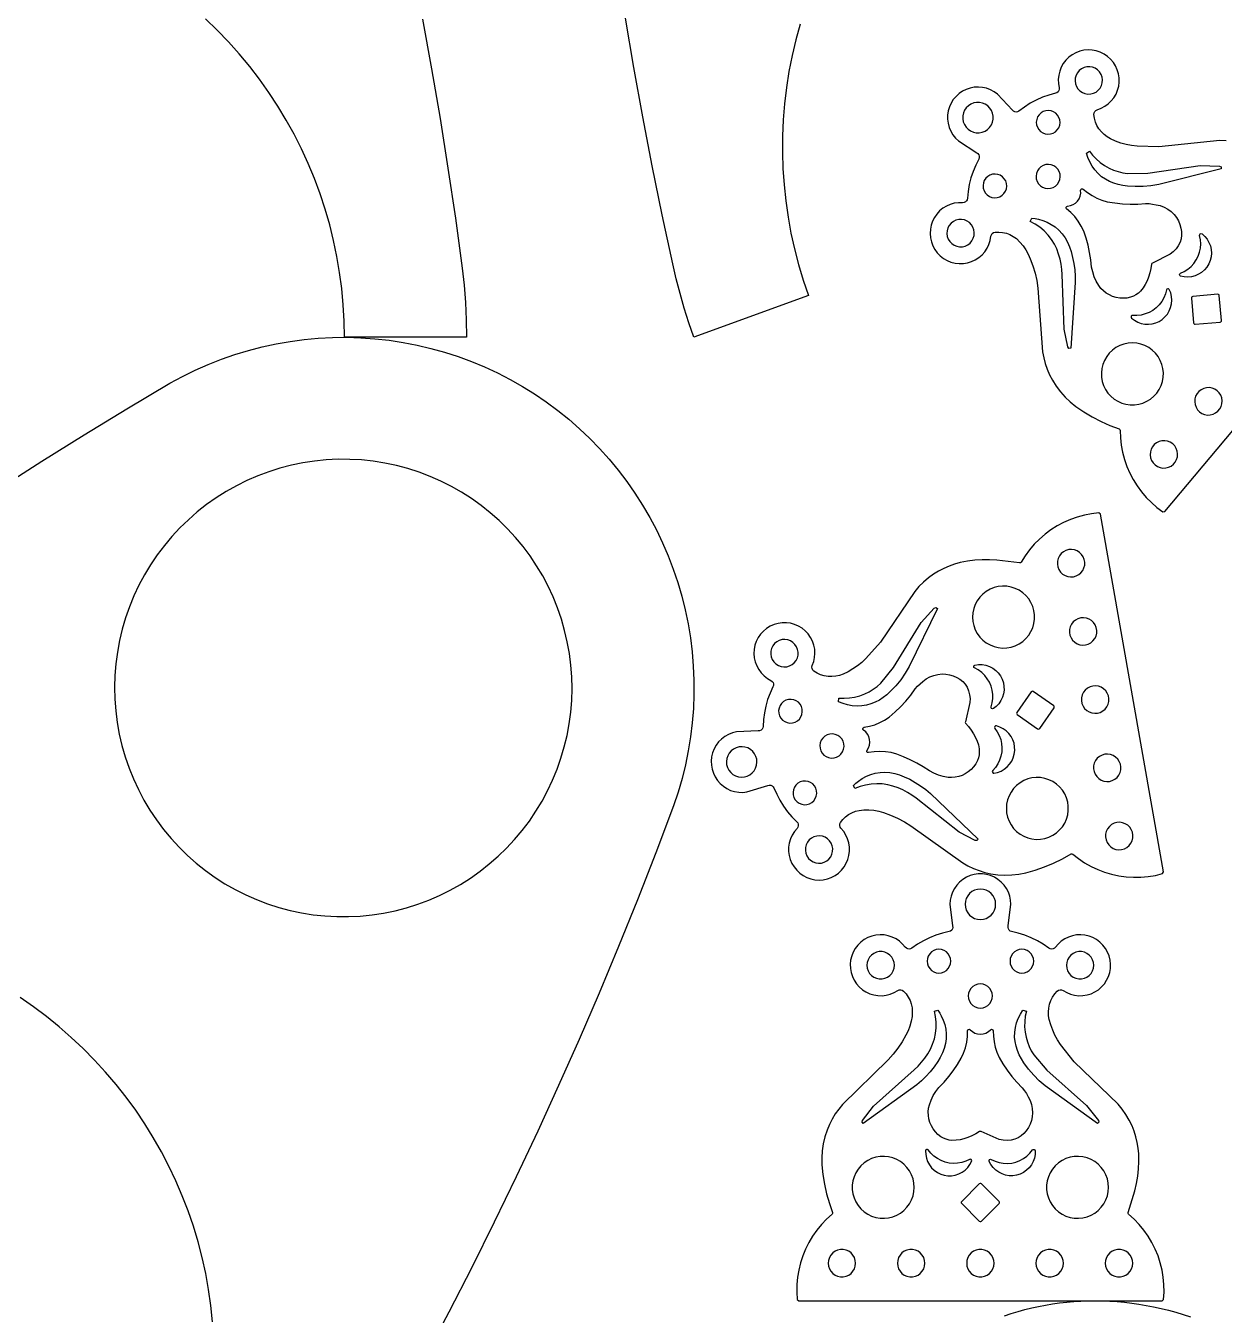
# Model space of a CAD drawing. Extents: x 0 to 1250, y 0 to 2500.
# Drawn here: x 737.3 to 815.9, y 484.3 to 568.9 of the extents above; entities that cross this region are included whole.
import ezdxf

# ---------------------------------------------------------------- set-up
doc = ezdxf.new("R2010")
doc.units = 0
doc.layers.get('0').update_dxf_attribs({"linetype": 'CONTINUOUS', "lineweight": 25})

msp = doc.modelspace()

# ---------------------------------------------------------------- linework, layer by layer
for points in [[(763.29, 569.314), (763.883, 566.061), (764.44, 562.802), (764.96, 559.538), (765.445, 556.267), (765.892, 552.991), (766.017, 551.86), (766.105, 550.724), (766.159, 549.587), (766.176, 548.449), (758.176, 548.449), (758.156, 549.514), (758.097, 550.579), (757.997, 551.64), (757.858, 552.696), (757.679, 553.747), (757.462, 554.791), (757.205, 555.825), (756.91, 556.849), (756.577, 557.862), (756.206, 558.861), (755.798, 559.846), (755.354, 560.814), (754.874, 561.766), (754.358, 562.699), (753.808, 563.612), (753.224, 564.503), (752.607, 565.373), (751.958, 566.218), (751.279, 567.039), (750.568, 567.834), (749.829, 568.601), (749.061, 569.341)], [(788.056, 568.993), (787.773, 567.965), (787.53, 566.927), (787.325, 565.881), (787.16, 564.829), (787.034, 563.77), (786.947, 562.708), (786.901, 561.643), (786.894, 560.577), (786.928, 559.512), (787.001, 558.448), (787.113, 557.389), (787.266, 556.334), (787.457, 555.285), (787.688, 554.245), (787.957, 553.213), (788.265, 552.193), (788.611, 551.185), (781.093, 548.449), (780.763, 549.396), (780.459, 550.352), (780.182, 551.315), (779.931, 552.286), (779.707, 553.264), (779.017, 556.473), (778.363, 559.689), (777.744, 562.912), (777.161, 566.142), (776.614, 569.378)], [(815.999, 561.345), (815.577, 561.354), (811.586, 560.939), (810.152, 560.974), (809.791, 561.02), (809.434, 561.092), (809.084, 561.19), (808.742, 561.313), (808.41, 561.462), (808.194, 561.591), (807.993, 561.745), (807.812, 561.92), (807.652, 562.116), (807.522, 562.333), (807.422, 562.567), (807.354, 562.811), (807.321, 563.063), (807.33, 563.165), (807.373, 563.258), (807.445, 563.331), (807.537, 563.375), (807.795, 563.469), (808.038, 563.597), (808.262, 563.757), (808.461, 563.947), (808.632, 564.161), (808.772, 564.398), (808.879, 564.651), (808.95, 564.917), (808.983, 565.189), (808.979, 565.464), (808.938, 565.736), (808.859, 565.999), (808.746, 566.249), (808.599, 566.481), (808.421, 566.691), (808.217, 566.875), (807.989, 567.028), (807.742, 567.15), (807.481, 567.236), (807.211, 567.285), (806.936, 567.297), (806.663, 567.272), (806.395, 567.209), (806.139, 567.11), (805.899, 566.976), (805.679, 566.811), (805.484, 566.618), (805.317, 566.399), (805.182, 566.16), (805.081, 565.905), (805.015, 565.638), (804.987, 565.364), (804.997, 565.09), (805.044, 564.819), (805.052, 564.723), (805.029, 564.629), (804.977, 564.547), (804.902, 564.487), (804.811, 564.453), (804.376, 564.338), (803.951, 564.189), (803.539, 564.007), (803.143, 563.794), (802.765, 563.55), (802.406, 563.278), (802.321, 563.232), (802.226, 563.216), (802.131, 563.231), (802.045, 563.275), (801.978, 563.344), (801.005, 564.392), (800.784, 564.553), (800.544, 564.683), (800.288, 564.778), (800.022, 564.837), (799.75, 564.86), (799.477, 564.846), (799.209, 564.794), (798.95, 564.707), (798.706, 564.585), (798.481, 564.431), (798.279, 564.247), (798.103, 564.038), (797.958, 563.807), (797.845, 563.559), (797.768, 563.297), (797.726, 563.027), (797.722, 562.754), (797.755, 562.483), (797.825, 562.219), (797.93, 561.967), (798.068, 561.732), (798.237, 561.518), (798.434, 561.328), (799.636, 560.552), (799.715, 560.498), (799.773, 560.421), (799.804, 560.33), (799.805, 560.233), (799.775, 560.142), (799.573, 559.74), (799.401, 559.325), (799.26, 558.897), (799.152, 558.461), (799.077, 558.017), (799.035, 557.569), (799.018, 557.474), (798.971, 557.39), (798.9, 557.324), (798.811, 557.285), (798.715, 557.276), (798.44, 557.276), (798.168, 557.237), (797.904, 557.162), (797.652, 557.052), (797.418, 556.908), (797.206, 556.733), (797.02, 556.531), (796.863, 556.305), (796.739, 556.06), (796.649, 555.8), (796.596, 555.531), (796.581, 555.256), (796.603, 554.982), (796.662, 554.714), (796.758, 554.457), (796.888, 554.215), (797.051, 553.993), (797.241, 553.795), (797.458, 553.626), (797.695, 553.487), (797.949, 553.383), (798.215, 553.314), (798.488, 553.283), (798.763, 553.289), (799.034, 553.333), (799.297, 553.413), (799.546, 553.529), (799.777, 553.678), (799.986, 553.857), (800.167, 554.063), (800.319, 554.292), (800.438, 554.54), (800.522, 554.801), (800.57, 555.072), (800.598, 555.171), (800.657, 555.254), (800.741, 555.313), (800.84, 555.34), (801.089, 555.35), (801.337, 555.328), (801.58, 555.272), (801.814, 555.185), (802.034, 555.067), (802.236, 554.921), (802.469, 554.697), (802.679, 554.45), (802.864, 554.184), (803.021, 553.9), (803.148, 553.603), (803.32, 553.132), (803.462, 552.652), (803.572, 552.163), (803.65, 551.669), (803.957, 547.499), (804.033, 547.111), (804.136, 546.729), (804.265, 546.355), (804.419, 545.991), (804.597, 545.638), (804.846, 545.245), (805.125, 544.874), (805.434, 544.528), (805.771, 544.208), (806.133, 543.917), (806.665, 543.553), (807.217, 543.223), (807.788, 542.926), (808.376, 542.664), (808.979, 542.438), (809.027, 542.401), (809.045, 542.343), (809.06, 541.861), (809.112, 541.381), (809.199, 540.906), (809.322, 540.439), (809.48, 539.983), (809.671, 539.54), (809.896, 539.113), (810.152, 538.704), (810.438, 538.315), (810.752, 537.949), (811.093, 537.607), (811.459, 537.292), (811.848, 537.006), (811.981, 537.024), (827.292, 555.272)], [(735.558, 538.545), (738.322, 540.316), (741.104, 542.056), (743.906, 543.765), (746.727, 545.443), (747.546, 545.887), (748.382, 546.297), (749.234, 546.674), (750.101, 547.015), (750.981, 547.321), (751.872, 547.591), (752.774, 547.825), (753.685, 548.022), (754.603, 548.183), (755.526, 548.306), (756.454, 548.391), (757.384, 548.439), (758.316, 548.449), (759.247, 548.421), (760.176, 548.356), (761.102, 548.253), (762.023, 548.112), (762.938, 547.935), (763.844, 547.72), (764.741, 547.469), (765.628, 547.182), (766.501, 546.859), (767.362, 546.501), (768.207, 546.109), (769.035, 545.683), (769.845, 545.223), (770.636, 544.731), (771.407, 544.207), (772.156, 543.653), (772.881, 543.069), (773.583, 542.456), (774.259, 541.815), (774.908, 541.147), (775.53, 540.453), (776.123, 539.735), (776.687, 538.993), (777.22, 538.229), (777.722, 537.444), (778.192, 536.64), (778.628, 535.817), (779.031, 534.977), (779.4, 534.121), (779.734, 533.251), (780.032, 532.369), (780.294, 531.475), (780.52, 530.571), (780.709, 529.659), (780.861, 528.739), (780.975, 527.815), (781.052, 526.886), (781.092, 525.956), (781.093, 525.024), (781.057, 524.093), (780.983, 523.164), (780.872, 522.239), (780.723, 521.32), (780.538, 520.407), (780.315, 519.502), (780.056, 518.607), (779.761, 517.724), (778.589, 514.632), (777.384, 511.554), (776.144, 508.489), (774.87, 505.438), (773.562, 502.401), (772.221, 499.379), (770.846, 496.373), (769.438, 493.382), (767.996, 490.406), (766.522, 487.447), (765.015, 484.504), (763.475, 481.578)], [(749.528, 483.886), (749.416, 484.946), (749.263, 486.001), (749.072, 487.049), (748.841, 488.09), (748.572, 489.121), (748.264, 490.142), (747.918, 491.15), (747.535, 492.144), (747.115, 493.124), (746.658, 494.087), (746.166, 495.032), (745.639, 495.959), (745.078, 496.865), (744.483, 497.749), (743.855, 498.611), (743.196, 499.448), (742.506, 500.26), (741.786, 501.046), (741.037, 501.804), (740.26, 502.534), (739.456, 503.234), (738.627, 503.904), (737.774, 504.542), (736.897, 505.148)], [(801.466, 484.272), (801.906, 484.419), (802.35, 484.554), (802.797, 484.678), (803.247, 484.79), (803.7, 484.89), (804.156, 484.978), (804.615, 485.054), (805.076, 485.119), (805.54, 485.171), (806.006, 485.211), (806.475, 485.24), (806.945, 485.256), (807.417, 485.261), (807.891, 485.253), (808.366, 485.233), (808.843, 485.201), (809.321, 485.158), (809.8, 485.102), (810.279, 485.033), (810.76, 484.953), (811.241, 484.86), (811.723, 484.755), (812.205, 484.638), (812.687, 484.508), (813.168, 484.367), (813.65, 484.212)]]:
    msp.add_lwpolyline(points)
for points in [[(807.565, 565.987), (807.409, 566.093), (807.234, 566.163), (807.049, 566.196), (806.861, 566.189), (806.678, 566.144), (806.509, 566.061), (806.361, 565.945), (806.24, 565.801), (806.152, 565.635), (806.1, 565.454), (806.087, 565.266), (806.113, 565.08), (806.177, 564.903), (806.277, 564.744), (806.408, 564.608), (806.564, 564.503), (806.738, 564.433), (806.924, 564.4), (807.112, 564.407), (807.294, 564.452), (807.463, 564.535), (807.611, 564.65), (807.732, 564.795), (807.821, 564.961), (807.873, 565.142), (807.886, 565.329), (807.86, 565.516), (807.795, 565.692), (807.696, 565.852)], [(800.362, 563.626), (800.2, 563.737), (800.02, 563.814), (799.828, 563.854), (799.632, 563.857), (799.439, 563.82), (799.258, 563.747), (799.093, 563.64), (798.953, 563.503), (798.843, 563.341), (798.766, 563.161), (798.725, 562.969), (798.723, 562.773), (798.759, 562.581), (798.832, 562.399), (798.939, 562.234), (799.077, 562.094), (799.238, 561.984), (799.419, 561.907), (799.61, 561.866), (799.806, 561.864), (799.999, 561.9), (800.181, 561.973), (800.345, 562.08), (800.485, 562.218), (800.596, 562.379), (800.673, 562.56), (800.713, 562.751), (800.715, 562.948), (800.679, 563.14), (800.606, 563.322), (800.499, 563.486)], [(804.824, 563.143), (804.679, 563.239), (804.516, 563.301), (804.343, 563.325), (804.17, 563.309), (804.004, 563.256), (803.854, 563.167), (803.728, 563.047), (803.632, 562.902), (803.57, 562.739), (803.546, 562.566), (803.561, 562.393), (803.615, 562.227), (803.704, 562.077), (803.824, 561.951), (803.969, 561.855), (804.132, 561.793), (804.305, 561.769), (804.478, 561.784), (804.644, 561.838), (804.794, 561.927), (804.92, 562.047), (805.016, 562.192), (805.078, 562.355), (805.102, 562.527), (805.086, 562.701), (805.033, 562.867), (804.944, 563.017)], [(807.598, 559.19), (807.39, 559.422), (807.207, 559.675), (807.052, 559.946), (806.925, 560.232), (806.83, 560.529), (807.023, 560.665), (807.237, 560.394), (807.477, 560.144), (807.739, 559.919), (808.021, 559.719), (808.321, 559.548), (808.612, 559.421), (808.913, 559.319), (809.221, 559.244), (809.534, 559.196), (810.864, 559.206), (814.29, 559.71), (815.562, 559.667), (815.661, 559.619), (815.676, 559.499), (811.575, 558.468), (811.066, 558.383), (810.552, 558.337), (810.035, 558.33), (809.52, 558.363), (809.219, 558.4), (808.922, 558.464), (808.632, 558.554), (808.352, 558.672), (808.084, 558.814), (807.829, 558.98)], [(801.328, 558.976), (801.182, 559.072), (801.02, 559.134), (800.847, 559.158), (800.673, 559.143), (800.508, 559.089), (800.358, 559), (800.232, 558.88), (800.135, 558.735), (800.074, 558.572), (800.05, 558.4), (800.065, 558.226), (800.119, 558.06), (800.207, 557.91), (800.328, 557.784), (800.473, 557.688), (800.636, 557.626), (800.808, 557.602), (800.982, 557.618), (801.148, 557.671), (801.297, 557.76), (801.424, 557.88), (801.52, 558.025), (801.581, 558.188), (801.605, 558.361), (801.59, 558.534), (801.537, 558.7), (801.448, 558.85)], [(804.833, 559.605), (804.685, 559.703), (804.519, 559.766), (804.343, 559.79), (804.166, 559.775), (803.997, 559.72), (803.844, 559.629), (803.716, 559.507), (803.618, 559.359), (803.555, 559.193), (803.53, 559.017), (803.546, 558.84), (803.6, 558.671), (803.691, 558.518), (803.813, 558.39), (803.961, 558.292), (804.127, 558.229), (804.303, 558.205), (804.48, 558.22), (804.649, 558.274), (804.802, 558.365), (804.931, 558.488), (805.029, 558.636), (805.092, 558.802), (805.116, 558.977), (805.1, 559.154), (805.046, 559.323), (804.955, 559.476)], [(806.464, 558.141), (806.506, 558.183), (806.564, 558.194), (806.618, 558.17), (806.898, 557.945), (807.199, 557.748), (807.517, 557.581), (807.85, 557.446), (808.194, 557.344), (808.692, 557.262), (809.193, 557.208), (809.696, 557.184), (810.199, 557.188), (810.702, 557.22), (810.938, 557.214), (811.173, 557.189), (811.405, 557.146), (811.672, 557.083), (811.928, 556.985), (812.169, 556.854), (812.391, 556.692), (812.589, 556.503), (812.739, 556.303), (812.864, 556.087), (812.961, 555.857), (813.029, 555.617), (813.07, 555.384), (813.075, 555.147), (813.043, 554.912), (812.976, 554.685), (812.857, 554.455), (812.707, 554.243), (812.529, 554.055), (812.326, 553.894), (811.17, 553.319), (811.126, 553.289), (811.104, 553.24), (811.057, 552.954), (810.99, 552.673), (810.902, 552.397), (810.81, 552.147), (810.692, 551.909), (810.549, 551.686), (810.382, 551.478), (810.241, 551.345), (810.082, 551.231), (809.91, 551.139), (809.727, 551.072), (809.493, 551.026), (809.255, 551.008), (809.016, 551.02), (808.781, 551.061), (808.552, 551.131), (808.336, 551.223), (808.133, 551.343), (807.947, 551.488), (807.782, 551.655), (807.639, 551.842), (807.477, 552.125), (807.345, 552.423), (807.244, 552.733), (807.175, 553.052), (807.121, 553.533), (807.041, 554.011), (806.936, 554.483), (806.806, 554.949), (806.652, 555.408), (806.49, 555.745), (806.296, 556.063), (806.071, 556.361), (805.817, 556.634), (805.536, 556.881), (805.503, 556.93), (805.504, 556.989), (805.538, 557.038), (805.594, 557.058), (805.78, 557.086), (805.955, 557.152), (806.114, 557.252), (806.248, 557.382), (806.353, 557.537), (806.424, 557.711), (806.458, 557.895), (806.453, 558.082)], [(799.159, 555.97), (799.003, 556.075), (798.829, 556.146), (798.643, 556.178), (798.455, 556.172), (798.273, 556.126), (798.104, 556.044), (797.955, 555.928), (797.835, 555.784), (797.746, 555.618), (797.694, 555.437), (797.681, 555.249), (797.707, 555.063), (797.772, 554.886), (797.872, 554.726), (798.002, 554.591), (798.158, 554.486), (798.333, 554.415), (798.518, 554.383), (798.706, 554.389), (798.888, 554.435), (799.058, 554.517), (799.206, 554.633), (799.327, 554.777), (799.415, 554.943), (799.467, 555.124), (799.48, 555.312), (799.454, 555.498), (799.39, 555.675), (799.29, 555.835)], [(803.25, 556.263), (803.468, 556.232), (803.683, 556.187), (803.977, 556.107), (804.26, 555.995), (804.53, 555.854), (804.784, 555.685), (805.023, 555.468), (805.238, 555.227), (805.428, 554.966), (805.589, 554.686), (805.72, 554.391), (805.821, 554.084), (805.929, 553.685), (806.011, 553.28), (806.068, 552.871), (806.099, 552.459), (806.104, 552.046), (805.801, 547.73), (805.68, 547.723), (805.615, 547.813), (805.362, 548.977), (805.251, 552.561), (805.228, 552.903), (805.18, 553.243), (805.107, 553.578), (805.009, 553.906), (804.886, 554.243), (804.729, 554.566), (804.541, 554.871), (804.323, 555.155), (804.064, 555.422), (803.781, 555.661), (803.475, 555.871), (803.149, 556.049)], [(814.261, 555.182), (814.299, 555.23), (814.358, 555.247), (814.416, 555.226), (814.596, 555.063), (814.748, 554.875), (814.87, 554.665), (814.959, 554.44), (815.012, 554.203), (815.028, 553.961), (815.007, 553.719), (814.949, 553.484), (814.855, 553.26), (814.729, 553.053), (814.572, 552.868), (814.389, 552.709), (814.183, 552.58), (813.961, 552.484), (813.726, 552.423), (813.484, 552.399), (813.242, 552.412), (813.005, 552.462), (812.954, 552.497), (812.933, 552.555), (812.95, 552.614), (812.998, 552.652), (813.249, 552.766), (813.483, 552.914), (813.695, 553.091), (813.881, 553.295), (814.038, 553.522), (814.164, 553.768), (814.256, 554.028), (814.311, 554.299), (814.331, 554.574), (814.313, 554.85), (814.258, 555.121)], [(812.266, 551.582), (812.224, 551.626), (812.163, 551.637), (812.108, 551.61), (812.079, 551.556), (812.009, 551.289), (811.905, 551.033), (811.767, 550.794), (811.599, 550.575), (811.403, 550.38), (811.182, 550.214), (810.941, 550.079), (810.685, 549.977), (810.417, 549.91), (810.142, 549.88), (809.866, 549.886), (809.806, 549.873), (809.765, 549.827), (809.759, 549.766), (809.79, 549.713), (809.981, 549.564), (810.193, 549.446), (810.421, 549.362), (810.659, 549.315), (810.901, 549.304), (811.142, 549.33), (811.376, 549.393), (811.598, 549.491), (811.802, 549.621), (811.984, 549.782), (812.139, 549.968), (812.264, 550.177), (812.355, 550.401), (812.411, 550.637), (812.43, 550.879), (812.412, 551.121), (812.357, 551.357)], [(815.439, 551.273), (813.809, 551.13), (813.76, 551.113), (813.727, 551.073), (813.718, 551.022), (813.86, 549.391), (813.878, 549.343), (813.918, 549.31), (813.969, 549.3), (815.599, 549.443), (815.648, 549.461), (815.681, 549.501), (815.69, 549.552), (815.548, 551.182), (815.53, 551.231), (815.49, 551.264)], [(811.152, 547.603), (810.922, 547.769), (810.672, 547.902), (810.405, 548), (810.128, 548.058), (809.845, 548.078), (809.562, 548.058), (809.285, 548), (809.018, 547.903), (808.768, 547.769), (808.538, 547.603), (808.334, 547.406), (808.16, 547.182), (808.018, 546.937), (807.912, 546.674), (807.843, 546.399), (807.814, 546.117), (807.823, 545.833), (807.873, 545.554), (807.96, 545.284), (808.085, 545.029), (808.243, 544.794), (808.433, 544.583), (808.65, 544.401), (808.891, 544.251), (809.15, 544.135), (809.422, 544.057), (809.703, 544.018), (809.987, 544.018), (810.268, 544.057), (810.54, 544.136), (810.799, 544.251), (811.04, 544.401), (811.257, 544.583), (811.447, 544.794), (811.605, 545.029), (811.73, 545.284), (811.817, 545.554), (811.867, 545.833), (811.876, 546.117), (811.847, 546.399), (811.778, 546.674), (811.672, 546.937), (811.53, 547.182), (811.356, 547.406)], [(815.409, 544.939), (815.253, 545.045), (815.079, 545.115), (814.893, 545.148), (814.705, 545.141), (814.523, 545.096), (814.354, 545.013), (814.205, 544.897), (814.084, 544.753), (813.996, 544.587), (813.944, 544.406), (813.931, 544.219), (813.957, 544.032), (814.022, 543.856), (814.121, 543.696), (814.252, 543.561), (814.408, 543.455), (814.583, 543.385), (814.768, 543.352), (814.956, 543.359), (815.138, 543.404), (815.307, 543.487), (815.456, 543.603), (815.577, 543.747), (815.665, 543.913), (815.717, 544.094), (815.73, 544.281), (815.704, 544.468), (815.64, 544.645), (815.54, 544.804)], [(812.489, 541.459), (812.333, 541.564), (812.158, 541.635), (811.973, 541.668), (811.785, 541.661), (811.603, 541.616), (811.433, 541.533), (811.285, 541.417), (811.164, 541.273), (811.076, 541.107), (811.024, 540.926), (811.011, 540.738), (811.037, 540.552), (811.101, 540.375), (811.201, 540.216), (811.332, 540.08), (811.488, 539.975), (811.662, 539.905), (811.848, 539.872), (812.036, 539.879), (812.218, 539.924), (812.387, 540.007), (812.536, 540.122), (812.657, 540.267), (812.745, 540.433), (812.797, 540.614), (812.81, 540.801), (812.784, 540.988), (812.719, 541.164), (812.62, 541.324)], [(767.739, 536.94), (767.135, 537.421), (766.506, 537.871), (765.856, 538.287), (765.185, 538.67), (764.495, 539.017), (763.788, 539.328), (763.066, 539.603), (762.331, 539.84), (761.584, 540.039), (760.829, 540.199), (760.066, 540.32), (759.298, 540.402), (758.526, 540.444), (757.754, 540.446), (756.982, 540.408), (756.214, 540.331), (755.45, 540.214), (754.694, 540.058), (753.946, 539.864), (753.21, 539.631), (752.486, 539.361), (751.777, 539.053), (751.085, 538.71), (750.412, 538.331), (749.759, 537.919), (749.128, 537.473), (748.521, 536.995), (747.94, 536.487), (747.385, 535.95), (746.859, 535.384), (746.362, 534.792), (745.897, 534.176), (745.464, 533.536), (745.064, 532.875), (744.699, 532.195), (744.37, 531.496), (744.077, 530.781), (743.821, 530.052), (743.603, 529.311), (743.423, 528.56), (743.283, 527.8), (743.181, 527.035), (743.119, 526.265), (743.097, 525.493), (743.115, 524.72), (743.172, 523.95), (743.269, 523.184), (743.406, 522.423), (743.581, 521.671), (743.795, 520.929), (744.046, 520.199), (744.335, 519.482), (744.661, 518.782), (745.022, 518.099), (745.418, 517.436), (745.847, 516.793), (746.309, 516.174), (746.802, 515.58), (747.325, 515.011), (747.877, 514.471), (748.455, 513.959), (749.06, 513.478), (749.688, 513.029), (750.339, 512.612), (751.01, 512.23), (751.7, 511.882), (752.407, 511.571), (753.129, 511.296), (753.864, 511.059), (754.61, 510.861), (755.366, 510.7), (756.129, 510.579), (756.897, 510.498), (757.668, 510.456), (758.441, 510.454), (759.212, 510.491), (759.981, 510.568), (760.744, 510.685), (761.501, 510.841), (762.248, 511.035), (762.985, 511.268), (763.708, 511.539), (764.417, 511.846), (765.109, 512.189), (765.782, 512.568), (766.435, 512.981), (767.066, 513.426), (767.673, 513.904), (768.255, 514.412), (768.81, 514.95), (769.336, 515.515), (769.832, 516.107), (770.298, 516.723), (770.731, 517.363), (771.13, 518.024), (771.495, 518.705), (771.825, 519.404), (772.118, 520.118), (772.374, 520.847), (772.592, 521.588), (772.771, 522.339), (772.912, 523.099), (773.013, 523.865), (773.075, 524.635), (773.097, 525.407), (773.079, 526.179), (773.022, 526.949), (772.925, 527.716), (772.789, 528.476), (772.613, 529.228), (772.4, 529.971), (772.148, 530.701), (771.859, 531.417), (771.534, 532.118), (771.173, 532.801), (770.777, 533.464), (770.347, 534.106), (769.886, 534.725), (769.392, 535.32), (768.869, 535.888), (768.318, 536.429)], [(811.897, 513.384), (807.761, 536.842), (807.655, 536.925), (807.175, 536.871), (806.701, 536.781), (806.235, 536.656), (805.779, 536.496), (805.337, 536.302), (804.911, 536.076), (804.503, 535.818), (804.116, 535.53), (803.751, 535.214), (803.411, 534.871), (803.098, 534.504), (802.813, 534.114), (802.559, 533.704), (802.514, 533.663), (802.454, 533.655), (800.966, 533.839), (800.479, 533.863), (799.993, 533.858), (799.507, 533.824), (799.024, 533.761), (798.546, 533.668), (798.179, 533.569), (797.821, 533.444), (797.473, 533.293), (797.136, 533.118), (796.813, 532.918), (796.472, 532.667), (796.151, 532.392), (795.85, 532.095), (795.571, 531.777), (793.324, 528.454), (792.375, 527.377), (792.108, 527.13), (791.824, 526.904), (791.523, 526.698), (791.209, 526.516), (790.882, 526.357), (790.643, 526.274), (790.397, 526.22), (790.146, 526.193), (789.894, 526.196), (789.643, 526.237), (789.4, 526.31), (789.17, 526.415), (788.955, 526.551), (788.883, 526.624), (788.839, 526.717), (788.83, 526.818), (788.855, 526.918), (788.949, 527.176), (789.007, 527.445), (789.028, 527.718), (789.011, 527.993), (788.956, 528.262), (788.865, 528.521), (788.74, 528.766), (788.582, 528.991), (788.395, 529.192), (788.182, 529.365), (787.947, 529.508), (787.695, 529.617), (787.43, 529.691), (787.158, 529.728), (786.883, 529.727), (786.611, 529.688), (786.347, 529.612), (786.095, 529.501), (785.862, 529.357), (785.65, 529.181), (785.464, 528.979), (785.308, 528.753), (785.184, 528.507), (785.095, 528.247), (785.043, 527.978), (785.028, 527.703), (785.051, 527.429), (785.111, 527.161), (785.207, 526.904), (785.338, 526.662), (785.501, 526.441), (785.692, 526.243), (785.909, 526.074), (786.146, 525.937), (786.225, 525.881), (786.282, 525.802), (786.311, 525.71), (786.309, 525.614), (786.277, 525.522), (786.086, 525.115), (785.927, 524.694), (785.801, 524.262), (785.71, 523.821), (785.653, 523.374), (785.631, 522.925), (785.612, 522.83), (785.563, 522.747), (785.491, 522.684), (785.402, 522.647), (785.306, 522.639), (783.877, 522.568), (783.612, 522.502), (783.358, 522.401), (783.121, 522.266), (782.904, 522.101), (782.712, 521.907), (782.548, 521.689), (782.415, 521.45), (782.315, 521.196), (782.252, 520.931), (782.225, 520.659), (782.235, 520.386), (782.283, 520.117), (782.366, 519.857), (782.484, 519.611), (782.635, 519.384), (782.815, 519.179), (783.022, 519), (783.25, 518.851), (783.497, 518.735), (783.758, 518.653), (784.027, 518.608), (784.3, 518.6), (784.571, 518.629), (785.939, 519.05), (786.031, 519.076), (786.128, 519.072), (786.217, 519.037), (786.291, 518.975), (786.342, 518.894), (786.52, 518.48), (786.728, 518.081), (786.965, 517.699), (787.23, 517.336), (787.521, 516.993), (787.837, 516.673), (787.899, 516.599), (787.934, 516.508), (787.938, 516.412), (787.911, 516.319), (787.856, 516.239), (787.68, 516.029), (787.534, 515.796), (787.422, 515.545), (787.345, 515.281), (787.305, 515.009), (787.302, 514.734), (787.337, 514.462), (787.41, 514.197), (787.518, 513.944), (787.659, 513.708), (787.832, 513.495), (788.032, 513.306), (788.256, 513.147), (788.5, 513.02), (788.758, 512.928), (789.027, 512.872), (789.302, 512.854), (789.576, 512.873), (789.845, 512.93), (790.103, 513.023), (790.347, 513.15), (790.57, 513.31), (790.77, 513.499), (790.942, 513.713), (791.082, 513.949), (791.19, 514.202), (791.261, 514.468), (791.295, 514.74), (791.292, 515.015), (791.251, 515.287), (791.173, 515.55), (791.06, 515.801), (790.914, 516.033), (790.737, 516.244), (790.679, 516.328), (790.654, 516.427), (790.663, 516.529), (790.706, 516.622), (790.857, 516.82), (791.034, 516.996), (791.233, 517.146), (791.45, 517.269), (791.682, 517.362), (791.923, 517.423), (792.245, 517.457), (792.569, 517.46), (792.892, 517.43), (793.21, 517.368), (793.52, 517.274), (793.991, 517.104), (794.45, 516.903), (794.895, 516.673), (795.324, 516.415), (798.716, 513.97), (799.062, 513.779), (799.421, 513.612), (799.79, 513.47), (800.168, 513.354), (800.553, 513.265), (801.013, 513.202), (801.477, 513.178), (801.941, 513.192), (802.403, 513.245), (802.858, 513.335), (803.478, 513.508), (804.087, 513.719), (804.681, 513.966), (805.26, 514.248), (805.821, 514.564), (805.88, 514.577), (805.935, 514.554), (806.315, 514.255), (806.716, 513.986), (807.136, 513.748), (807.572, 513.543), (808.023, 513.37), (808.485, 513.232), (808.957, 513.129), (809.435, 513.062), (809.917, 513.032), (810.4, 513.037), (810.88, 513.079), (811.357, 513.157), (811.826, 513.27)], [(805.671, 534.52), (805.49, 534.468), (805.324, 534.38), (805.18, 534.259), (805.064, 534.111), (804.981, 533.942), (804.936, 533.759), (804.929, 533.571), (804.962, 533.386), (805.032, 533.211), (805.138, 533.055), (805.273, 532.924), (805.433, 532.825), (805.609, 532.76), (805.796, 532.734), (805.983, 532.747), (806.164, 532.799), (806.33, 532.888), (806.475, 533.008), (806.59, 533.157), (806.673, 533.326), (806.718, 533.508), (806.725, 533.696), (806.692, 533.882), (806.622, 534.056), (806.517, 534.212), (806.381, 534.343), (806.222, 534.443), (806.045, 534.507), (805.858, 534.533)], [(801.048, 532.099), (800.772, 532.031), (800.51, 531.924), (800.264, 531.783), (800.04, 531.608), (799.843, 531.404), (799.677, 531.175), (799.544, 530.924), (799.447, 530.658), (799.388, 530.38), (799.368, 530.097), (799.388, 529.815), (799.447, 529.537), (799.544, 529.271), (799.677, 529.02), (799.843, 528.791), (800.04, 528.587), (800.264, 528.412), (800.51, 528.271), (800.772, 528.164), (801.048, 528.096), (801.33, 528.066), (801.613, 528.076), (801.892, 528.125), (802.162, 528.213), (802.417, 528.337), (802.652, 528.496), (802.863, 528.685), (803.045, 528.903), (803.195, 529.143), (803.311, 529.402), (803.389, 529.675), (803.428, 529.956), (803.428, 530.239), (803.389, 530.52), (803.311, 530.793), (803.195, 531.052), (803.045, 531.292), (802.863, 531.509), (802.652, 531.699), (802.417, 531.858), (802.162, 531.982), (801.892, 532.07), (801.613, 532.119), (801.33, 532.129)], [(792.1, 524.274), (791.788, 524.264), (791.477, 524.287), (791.17, 524.342), (790.87, 524.429), (790.581, 524.546), (790.6, 524.782), (790.946, 524.772), (791.291, 524.795), (791.632, 524.851), (791.966, 524.939), (792.291, 525.058), (792.575, 525.2), (792.846, 525.365), (793.102, 525.552), (793.34, 525.762), (794.187, 526.787), (796.003, 529.736), (796.854, 530.682), (796.955, 530.727), (797.056, 530.661), (795.21, 526.857), (794.947, 526.412), (794.652, 525.989), (794.325, 525.589), (793.969, 525.215), (793.747, 525.008), (793.508, 524.822), (793.252, 524.658), (792.982, 524.519), (792.7, 524.405), (792.41, 524.317)], [(806.46, 530.046), (806.279, 529.994), (806.113, 529.906), (805.969, 529.785), (805.853, 529.637), (805.77, 529.467), (805.725, 529.285), (805.718, 529.097), (805.751, 528.912), (805.821, 528.737), (805.927, 528.581), (806.062, 528.45), (806.221, 528.351), (806.398, 528.286), (806.585, 528.26), (806.772, 528.273), (806.953, 528.325), (807.119, 528.413), (807.263, 528.534), (807.379, 528.683), (807.462, 528.852), (807.507, 529.034), (807.514, 529.222), (807.481, 529.408), (807.411, 529.582), (807.305, 529.738), (807.17, 529.869), (807.011, 529.969), (806.834, 530.033), (806.647, 530.059)], [(786.872, 528.618), (786.691, 528.566), (786.525, 528.478), (786.381, 528.357), (786.265, 528.209), (786.182, 528.04), (786.137, 527.857), (786.13, 527.669), (786.163, 527.484), (786.233, 527.309), (786.339, 527.153), (786.474, 527.023), (786.633, 526.923), (786.81, 526.859), (786.997, 526.832), (787.184, 526.846), (787.365, 526.897), (787.531, 526.986), (787.675, 527.107), (787.791, 527.255), (787.874, 527.424), (787.919, 527.607), (787.926, 527.795), (787.893, 527.98), (787.823, 528.154), (787.717, 528.31), (787.582, 528.441), (787.422, 528.541), (787.246, 528.605), (787.059, 528.631)], [(799.453, 526.802), (799.441, 526.863), (799.466, 526.919), (799.519, 526.949), (799.759, 526.982), (800.002, 526.978), (800.241, 526.937), (800.471, 526.86), (800.686, 526.748), (800.882, 526.605), (801.053, 526.433), (801.196, 526.237), (801.308, 526.022), (801.385, 525.792), (801.426, 525.553), (801.43, 525.31), (801.397, 525.07), (801.327, 524.838), (801.223, 524.619), (801.086, 524.419), (800.92, 524.241), (800.729, 524.092), (800.67, 524.075), (800.612, 524.096), (800.578, 524.147), (800.579, 524.208), (800.653, 524.474), (800.691, 524.748), (800.691, 525.024), (800.655, 525.298), (800.582, 525.565), (800.474, 525.819), (800.333, 526.057), (800.162, 526.273), (799.963, 526.465), (799.741, 526.629), (799.498, 526.761)], [(792.175, 522.731), (792.169, 522.79), (792.198, 522.842), (792.252, 522.868), (792.604, 522.938), (792.948, 523.042), (793.281, 523.178), (793.598, 523.346), (793.898, 523.544), (794.28, 523.873), (794.643, 524.222), (794.985, 524.592), (795.306, 524.98), (795.604, 525.386), (795.761, 525.563), (795.931, 525.727), (796.113, 525.877), (796.333, 526.041), (796.573, 526.174), (796.828, 526.275), (797.094, 526.34), (797.367, 526.371), (797.616, 526.357), (797.862, 526.313), (798.101, 526.24), (798.329, 526.138), (798.534, 526.02), (798.718, 525.871), (798.877, 525.696), (799.008, 525.498), (799.108, 525.259), (799.174, 525.009), (799.203, 524.751), (799.196, 524.492), (798.893, 523.237), (798.888, 523.184), (798.911, 523.136), (799.1, 522.916), (799.273, 522.683), (799.428, 522.438), (799.56, 522.208), (799.666, 521.964), (799.745, 521.711), (799.797, 521.45), (799.809, 521.256), (799.794, 521.061), (799.753, 520.871), (799.688, 520.687), (799.572, 520.478), (799.432, 520.285), (799.27, 520.11), (799.087, 519.956), (798.887, 519.825), (798.677, 519.719), (798.455, 519.64), (798.225, 519.591), (797.99, 519.572), (797.755, 519.583), (797.434, 519.64), (797.121, 519.731), (796.819, 519.853), (796.53, 520.005), (796.127, 520.273), (795.71, 520.518), (795.28, 520.742), (794.839, 520.942), (794.389, 521.118), (794.027, 521.211), (793.658, 521.267), (793.286, 521.286), (792.913, 521.267), (792.544, 521.211), (792.485, 521.217), (792.44, 521.256), (792.425, 521.313), (792.445, 521.369), (792.543, 521.529), (792.605, 521.706), (792.631, 521.891), (792.617, 522.078), (792.566, 522.258), (792.479, 522.424), (792.359, 522.569), (792.213, 522.685)], [(803.205, 525.192), (802.266, 523.851), (802.249, 523.803), (802.258, 523.752), (802.291, 523.712), (803.632, 522.773), (803.68, 522.756), (803.731, 522.765), (803.771, 522.798), (804.71, 524.139), (804.727, 524.187), (804.718, 524.238), (804.685, 524.278), (803.344, 525.217), (803.296, 525.234), (803.245, 525.225)], [(807.249, 525.572), (807.068, 525.52), (806.902, 525.432), (806.757, 525.311), (806.642, 525.163), (806.559, 524.993), (806.514, 524.811), (806.507, 524.623), (806.54, 524.438), (806.61, 524.263), (806.715, 524.107), (806.851, 523.976), (807.01, 523.877), (807.187, 523.812), (807.373, 523.786), (807.561, 523.799), (807.742, 523.851), (807.908, 523.939), (808.052, 524.06), (808.168, 524.209), (808.251, 524.378), (808.296, 524.56), (808.303, 524.748), (808.27, 524.934), (808.199, 525.108), (808.094, 525.264), (807.959, 525.395), (807.799, 525.495), (807.623, 525.559), (807.436, 525.585)], [(787.289, 524.69), (787.122, 524.641), (786.97, 524.556), (786.841, 524.439), (786.741, 524.296), (786.675, 524.135), (786.647, 523.963), (786.658, 523.789), (786.707, 523.622), (786.792, 523.47), (786.909, 523.341), (787.052, 523.241), (787.213, 523.175), (787.385, 523.147), (787.559, 523.158), (787.726, 523.207), (787.878, 523.292), (788.007, 523.409), (788.107, 523.552), (788.173, 523.713), (788.201, 523.885), (788.19, 524.059), (788.141, 524.226), (788.056, 524.378), (787.939, 524.507), (787.796, 524.607), (787.635, 524.673), (787.463, 524.701)], [(800.929, 522.96), (800.868, 522.956), (800.82, 522.916), (800.805, 522.857), (800.828, 522.8), (800.988, 522.575), (801.117, 522.331), (801.212, 522.071), (801.271, 521.801), (801.294, 521.526), (801.28, 521.25), (801.229, 520.979), (801.142, 520.717), (801.021, 520.468), (800.867, 520.239), (800.685, 520.031), (800.657, 519.977), (800.665, 519.916), (800.708, 519.872), (800.769, 519.861), (801.006, 519.912), (801.232, 519.999), (801.443, 520.12), (801.632, 520.271), (801.797, 520.45), (801.931, 520.651), (802.034, 520.871), (802.101, 521.104), (802.133, 521.345), (802.126, 521.587), (802.083, 521.826), (802.004, 522.055), (801.891, 522.269), (801.746, 522.464), (801.573, 522.634), (801.376, 522.775), (801.159, 522.885)], [(790.005, 522.423), (789.835, 522.373), (789.68, 522.286), (789.548, 522.167), (789.446, 522.021), (789.379, 521.857), (789.351, 521.681), (789.362, 521.504), (789.412, 521.334), (789.499, 521.179), (789.618, 521.047), (789.763, 520.945), (789.928, 520.878), (790.103, 520.85), (790.28, 520.861), (790.451, 520.911), (790.606, 520.998), (790.737, 521.117), (790.839, 521.263), (790.906, 521.427), (790.935, 521.602), (790.924, 521.78), (790.873, 521.95), (790.787, 522.105), (790.667, 522.236), (790.522, 522.338), (790.357, 522.405), (790.182, 522.434)], [(784.05, 521.583), (783.862, 521.53), (783.687, 521.442), (783.533, 521.321), (783.405, 521.172), (783.309, 521.001), (783.248, 520.815), (783.224, 520.62), (783.239, 520.425), (783.292, 520.236), (783.381, 520.061), (783.502, 519.907), (783.651, 519.779), (783.821, 519.683), (784.008, 519.622), (784.202, 519.598), (784.398, 519.613), (784.587, 519.666), (784.761, 519.755), (784.916, 519.876), (785.043, 520.025), (785.139, 520.195), (785.2, 520.382), (785.224, 520.576), (785.209, 520.772), (785.156, 520.961), (785.067, 521.136), (784.946, 521.29), (784.798, 521.417), (784.627, 521.514), (784.441, 521.575), (784.246, 521.598)], [(808.037, 521.098), (807.857, 521.046), (807.69, 520.958), (807.546, 520.837), (807.431, 520.689), (807.348, 520.519), (807.302, 520.337), (807.296, 520.149), (807.329, 519.964), (807.399, 519.789), (807.504, 519.633), (807.64, 519.502), (807.799, 519.403), (807.976, 519.338), (808.162, 519.312), (808.35, 519.325), (808.531, 519.377), (808.697, 519.466), (808.841, 519.586), (808.957, 519.735), (809.039, 519.904), (809.085, 520.086), (809.092, 520.274), (809.059, 520.46), (808.988, 520.634), (808.883, 520.79), (808.748, 520.921), (808.588, 521.021), (808.412, 521.085), (808.225, 521.111)], [(788.233, 519.334), (788.066, 519.284), (787.914, 519.199), (787.785, 519.082), (787.685, 518.939), (787.62, 518.778), (787.592, 518.606), (787.602, 518.432), (787.652, 518.265), (787.737, 518.113), (787.854, 517.984), (787.996, 517.884), (788.158, 517.819), (788.33, 517.79), (788.504, 517.801), (788.671, 517.851), (788.823, 517.936), (788.952, 518.053), (789.052, 518.195), (789.117, 518.357), (789.146, 518.529), (789.135, 518.703), (789.085, 518.87), (789, 519.022), (788.883, 519.151), (788.741, 519.251), (788.579, 519.316), (788.407, 519.344)], [(791.548, 519.062), (791.711, 519.209), (791.884, 519.345), (792.134, 519.518), (792.402, 519.664), (792.684, 519.78), (792.976, 519.866), (793.296, 519.909), (793.619, 519.92), (793.941, 519.896), (794.259, 519.84), (794.57, 519.751), (794.87, 519.631), (795.244, 519.457), (795.607, 519.26), (795.957, 519.041), (796.293, 518.8), (796.613, 518.538), (799.724, 515.531), (799.651, 515.435), (799.541, 515.443), (798.486, 515.997), (795.669, 518.215), (795.392, 518.418), (795.101, 518.599), (794.798, 518.758), (794.483, 518.895), (794.146, 519.017), (793.798, 519.104), (793.444, 519.156), (793.085, 519.172), (792.715, 519.146), (792.35, 519.082), (791.992, 518.982), (791.647, 518.847)], [(803.261, 519.548), (802.985, 519.48), (802.723, 519.374), (802.477, 519.232), (802.253, 519.057), (802.057, 518.853), (801.89, 518.624), (801.757, 518.373), (801.66, 518.107), (801.601, 517.829), (801.581, 517.547), (801.601, 517.264), (801.66, 516.986), (801.757, 516.72), (801.89, 516.47), (802.056, 516.24), (802.253, 516.036), (802.477, 515.861), (802.723, 515.72), (802.985, 515.613), (803.261, 515.545), (803.543, 515.515), (803.826, 515.525), (804.105, 515.574), (804.375, 515.662), (804.63, 515.786), (804.865, 515.945), (805.076, 516.135), (805.258, 516.352), (805.408, 516.592), (805.524, 516.851), (805.602, 517.124), (805.641, 517.405), (805.641, 517.688), (805.602, 517.969), (805.524, 518.242), (805.408, 518.501), (805.258, 518.741), (805.076, 518.959), (804.865, 519.148), (804.63, 519.307), (804.375, 519.431), (804.105, 519.519), (803.826, 519.568), (803.543, 519.578)], [(808.826, 516.624), (808.646, 516.572), (808.479, 516.484), (808.335, 516.363), (808.219, 516.215), (808.137, 516.045), (808.091, 515.863), (808.085, 515.675), (808.117, 515.49), (808.188, 515.315), (808.293, 515.159), (808.429, 515.028), (808.588, 514.929), (808.765, 514.864), (808.951, 514.838), (809.139, 514.851), (809.32, 514.903), (809.486, 514.992), (809.63, 515.112), (809.746, 515.261), (809.828, 515.43), (809.874, 515.612), (809.88, 515.8), (809.848, 515.986), (809.777, 516.16), (809.672, 516.316), (809.537, 516.447), (809.377, 516.547), (809.2, 516.611), (809.014, 516.637)], [(789.142, 515.74), (788.962, 515.688), (788.795, 515.6), (788.651, 515.479), (788.535, 515.331), (788.453, 515.162), (788.407, 514.979), (788.401, 514.791), (788.434, 514.606), (788.504, 514.431), (788.609, 514.275), (788.745, 514.145), (788.904, 514.045), (789.081, 513.98), (789.267, 513.954), (789.455, 513.967), (789.636, 514.019), (789.802, 514.108), (789.946, 514.229), (790.062, 514.377), (790.144, 514.546), (790.19, 514.729), (790.197, 514.917), (790.164, 515.102), (790.093, 515.276), (789.988, 515.432), (789.853, 515.563), (789.693, 515.663), (789.516, 515.727), (789.33, 515.753)], [(787.97, 485.261), (811.79, 485.261), (811.889, 485.351), (811.92, 485.832), (811.914, 486.315), (811.871, 486.796), (811.793, 487.272), (811.679, 487.741), (811.53, 488.2), (811.347, 488.647), (811.131, 489.078), (810.883, 489.493), (810.604, 489.887), (810.297, 490.259), (809.962, 490.607), (809.602, 490.929), (809.57, 490.98), (809.572, 491.04), (810.012, 492.474), (810.12, 492.949), (810.2, 493.429), (810.251, 493.914), (810.272, 494.4), (810.265, 494.887), (810.23, 495.265), (810.169, 495.64), (810.081, 496.009), (809.967, 496.371), (809.827, 496.724), (809.639, 497.103), (809.424, 497.467), (809.183, 497.815), (808.919, 498.145), (806.036, 500.935), (805.14, 502.056), (804.944, 502.362), (804.77, 502.682), (804.62, 503.013), (804.495, 503.354), (804.395, 503.704), (804.355, 503.953), (804.344, 504.205), (804.362, 504.457), (804.408, 504.705), (804.491, 504.945), (804.606, 505.171), (804.75, 505.38), (804.921, 505.568), (805.005, 505.626), (805.104, 505.653), (805.206, 505.645), (805.299, 505.603), (805.537, 505.465), (805.791, 505.361), (806.058, 505.293), (806.331, 505.263), (806.606, 505.269), (806.877, 505.314), (807.139, 505.395), (807.388, 505.512), (807.619, 505.661), (807.827, 505.841), (808.008, 506.047), (808.159, 506.276), (808.278, 506.524), (808.361, 506.786), (808.408, 507.057), (808.417, 507.332), (808.388, 507.605), (808.322, 507.872), (808.221, 508.127), (808.085, 508.366), (807.918, 508.584), (807.722, 508.777), (807.502, 508.942), (807.261, 509.074), (807.005, 509.173), (806.737, 509.235), (806.464, 509.26), (806.189, 509.248), (805.919, 509.197), (805.658, 509.111), (805.412, 508.989), (805.184, 508.835), (804.98, 508.651), (804.803, 508.44), (804.734, 508.373), (804.647, 508.33), (804.552, 508.318), (804.457, 508.336), (804.373, 508.384), (804.005, 508.643), (803.617, 508.873), (803.214, 509.071), (802.795, 509.238), (802.365, 509.371), (801.926, 509.471), (801.837, 509.506), (801.764, 509.569), (801.714, 509.651), (801.692, 509.745), (801.702, 509.841), (801.88, 511.261), (801.861, 511.533), (801.806, 511.8), (801.714, 512.058), (801.589, 512.3), (801.431, 512.523), (801.245, 512.722), (801.033, 512.895), (800.8, 513.036), (800.55, 513.145), (800.287, 513.219), (800.016, 513.256), (799.743, 513.256), (799.473, 513.219), (799.21, 513.145), (798.96, 513.036), (798.726, 512.895), (798.515, 512.722), (798.328, 512.523), (798.171, 512.3), (798.045, 512.058), (797.954, 511.8), (797.898, 511.533), (797.88, 511.261), (798.058, 509.841), (798.067, 509.745), (798.046, 509.651), (797.996, 509.569), (797.923, 509.506), (797.833, 509.471), (797.395, 509.368), (796.966, 509.232), (796.549, 509.065), (796.145, 508.867), (795.757, 508.64), (795.387, 508.384), (795.303, 508.336), (795.208, 508.318), (795.112, 508.33), (795.025, 508.373), (794.956, 508.44), (794.779, 508.651), (794.575, 508.835), (794.348, 508.989), (794.101, 509.111), (793.841, 509.197), (793.571, 509.248), (793.296, 509.26), (793.022, 509.235), (792.755, 509.173), (792.498, 509.074), (792.258, 508.942), (792.037, 508.777), (791.842, 508.584), (791.675, 508.366), (791.539, 508.127), (791.437, 507.872), (791.371, 507.605), (791.343, 507.332), (791.352, 507.057), (791.399, 506.786), (791.482, 506.524), (791.6, 506.276), (791.752, 506.047), (791.933, 505.841), (792.141, 505.661), (792.371, 505.512), (792.62, 505.395), (792.883, 505.314), (793.154, 505.269), (793.429, 505.263), (793.702, 505.293), (793.968, 505.361), (794.223, 505.465), (794.46, 505.603), (794.554, 505.645), (794.656, 505.653), (794.755, 505.626), (794.839, 505.568), (795.007, 505.384), (795.15, 505.179), (795.263, 504.958), (795.346, 504.723), (795.397, 504.478), (795.415, 504.23), (795.394, 503.907), (795.34, 503.587), (795.255, 503.275), (795.138, 502.972), (794.992, 502.683), (794.742, 502.249), (794.465, 501.832), (794.162, 501.434), (793.833, 501.056), (790.836, 498.14), (790.588, 497.832), (790.361, 497.508), (790.157, 497.169), (789.977, 496.817), (789.822, 496.453), (789.681, 496.011), (789.577, 495.558), (789.51, 495.099), (789.481, 494.635), (789.491, 494.171), (789.554, 493.53), (789.656, 492.894), (789.795, 492.266), (789.973, 491.647), (790.187, 491.04), (790.19, 490.98), (790.157, 490.929), (789.797, 490.607), (789.463, 490.259), (789.155, 489.887), (788.877, 489.493), (788.629, 489.078), (788.413, 488.647), (788.23, 488.2), (788.081, 487.741), (787.967, 487.272), (787.888, 486.796), (787.846, 486.315), (787.84, 485.832), (787.87, 485.351)], [(800.88, 511.261), (800.861, 511.456), (800.804, 511.643), (800.711, 511.816), (800.587, 511.968), (800.435, 512.092), (800.262, 512.185), (800.075, 512.241), (799.88, 512.261), (799.685, 512.241), (799.497, 512.185), (799.324, 512.092), (799.173, 511.968), (799.048, 511.816), (798.956, 511.643), (798.899, 511.456), (798.88, 511.261), (798.899, 511.066), (798.956, 510.878), (799.048, 510.705), (799.173, 510.554), (799.324, 510.429), (799.497, 510.337), (799.685, 510.28), (799.88, 510.261), (800.075, 510.28), (800.262, 510.337), (800.435, 510.429), (800.587, 510.554), (800.711, 510.705), (800.804, 510.878), (800.861, 511.066)], [(797.938, 507.532), (797.919, 507.705), (797.861, 507.869), (797.768, 508.017), (797.645, 508.14), (797.498, 508.233), (797.333, 508.29), (797.16, 508.31), (796.987, 508.29), (796.823, 508.233), (796.675, 508.14), (796.552, 508.017), (796.459, 507.869), (796.402, 507.705), (796.382, 507.532), (796.402, 507.359), (796.459, 507.194), (796.552, 507.047), (796.675, 506.924), (796.823, 506.831), (796.987, 506.773), (797.16, 506.754), (797.333, 506.773), (797.498, 506.831), (797.645, 506.924), (797.768, 507.047), (797.861, 507.194), (797.919, 507.359)], [(803.377, 507.532), (803.358, 507.705), (803.3, 507.869), (803.208, 508.017), (803.084, 508.14), (802.937, 508.233), (802.773, 508.29), (802.599, 508.31), (802.426, 508.29), (802.262, 508.233), (802.114, 508.14), (801.991, 508.017), (801.899, 507.869), (801.841, 507.705), (801.822, 507.532), (801.841, 507.359), (801.899, 507.194), (801.991, 507.047), (802.114, 506.924), (802.262, 506.831), (802.426, 506.773), (802.599, 506.754), (802.773, 506.773), (802.937, 506.831), (803.084, 506.924), (803.208, 507.047), (803.3, 507.194), (803.358, 507.359)], [(794.241, 507.261), (794.222, 507.448), (794.164, 507.627), (794.069, 507.79), (793.944, 507.929), (793.791, 508.04), (793.62, 508.117), (793.435, 508.156), (793.247, 508.156), (793.063, 508.117), (792.891, 508.04), (792.739, 507.929), (792.613, 507.79), (792.519, 507.627), (792.461, 507.448), (792.441, 507.261), (792.461, 507.074), (792.519, 506.895), (792.613, 506.732), (792.739, 506.592), (792.891, 506.481), (793.063, 506.405), (793.247, 506.366), (793.435, 506.366), (793.62, 506.405), (793.791, 506.481), (793.944, 506.592), (794.069, 506.732), (794.164, 506.895), (794.222, 507.074)], [(807.318, 507.261), (807.299, 507.448), (807.24, 507.627), (807.146, 507.79), (807.02, 507.929), (806.868, 508.04), (806.696, 508.117), (806.512, 508.156), (806.324, 508.156), (806.14, 508.117), (805.968, 508.04), (805.816, 507.929), (805.69, 507.79), (805.596, 507.627), (805.538, 507.448), (805.518, 507.261), (805.538, 507.074), (805.596, 506.895), (805.69, 506.732), (805.816, 506.592), (805.968, 506.481), (806.14, 506.405), (806.324, 506.366), (806.512, 506.366), (806.696, 506.405), (806.868, 506.481), (807.02, 506.592), (807.146, 506.732), (807.24, 506.895), (807.299, 507.074)], [(800.673, 505.251), (800.653, 505.427), (800.594, 505.595), (800.5, 505.745), (800.374, 505.871), (800.224, 505.965), (800.056, 506.024), (799.88, 506.044), (799.703, 506.024), (799.536, 505.965), (799.385, 505.871), (799.26, 505.745), (799.165, 505.595), (799.107, 505.427), (799.087, 505.251), (799.107, 505.074), (799.165, 504.907), (799.26, 504.756), (799.385, 504.631), (799.536, 504.536), (799.703, 504.478), (799.88, 504.458), (800.056, 504.478), (800.224, 504.536), (800.374, 504.631), (800.5, 504.756), (800.594, 504.907), (800.653, 505.074)], [(797.096, 504.315), (797.211, 504.129), (797.315, 503.935), (797.443, 503.658), (797.54, 503.369), (797.605, 503.072), (797.639, 502.769), (797.626, 502.446), (797.58, 502.126), (797.501, 501.813), (797.39, 501.51), (797.249, 501.219), (797.078, 500.945), (796.842, 500.606), (796.585, 500.283), (796.308, 499.976), (796.013, 499.688), (795.7, 499.418), (792.198, 496.876), (792.116, 496.965), (792.143, 497.072), (792.872, 498.014), (795.546, 500.403), (795.793, 500.641), (796.022, 500.896), (796.232, 501.167), (796.421, 501.453), (796.599, 501.764), (796.746, 502.091), (796.859, 502.432), (796.937, 502.782), (796.975, 503.151), (796.976, 503.522), (796.94, 503.891), (796.867, 504.255)], [(802.132, 502.866), (802.176, 503.175), (802.253, 503.477), (802.36, 503.771), (802.498, 504.051), (802.664, 504.315), (802.893, 504.255), (802.823, 503.916), (802.786, 503.572), (802.781, 503.227), (802.81, 502.882), (802.871, 502.542), (802.961, 502.238), (803.077, 501.942), (803.217, 501.658), (803.382, 501.387), (804.244, 500.374), (806.833, 498.074), (807.617, 497.072), (807.644, 496.965), (807.561, 496.876), (804.136, 499.355), (803.743, 499.691), (803.378, 500.055), (803.041, 500.446), (802.735, 500.862), (802.569, 501.116), (802.427, 501.385), (802.31, 501.665), (802.22, 501.955), (802.156, 502.252), (802.12, 502.554)], [(800.6, 503.06), (800.659, 503.056), (800.705, 503.018), (800.721, 502.961), (800.729, 502.602), (800.771, 502.245), (800.848, 501.894), (800.958, 501.552), (801.101, 501.222), (801.358, 500.789), (801.639, 500.371), (801.944, 499.969), (802.271, 499.586), (802.619, 499.222), (802.766, 499.037), (802.898, 498.841), (803.014, 498.636), (803.137, 498.391), (803.227, 498.131), (803.281, 497.863), (803.3, 497.589), (803.282, 497.315), (803.226, 497.072), (803.14, 496.838), (803.026, 496.615), (802.886, 496.409), (802.734, 496.227), (802.556, 496.072), (802.356, 495.945), (802.138, 495.851), (801.886, 495.793), (801.627, 495.772), (801.369, 495.788), (801.115, 495.84), (799.931, 496.356), (799.88, 496.37), (799.828, 496.356), (799.579, 496.208), (799.32, 496.079), (799.052, 495.969), (798.802, 495.879), (798.544, 495.816), (798.28, 495.782), (798.015, 495.776), (797.821, 495.799), (797.632, 495.847), (797.452, 495.92), (797.282, 496.016), (797.096, 496.166), (796.93, 496.338), (796.786, 496.528), (796.666, 496.735), (796.572, 496.954), (796.504, 497.18), (796.465, 497.412), (796.457, 497.647), (796.479, 497.882), (796.53, 498.112), (796.643, 498.418), (796.786, 498.71), (796.959, 498.987), (797.159, 499.244), (797.492, 499.595), (797.807, 499.963), (798.101, 500.348), (798.375, 500.747), (798.627, 501.16), (798.781, 501.5), (798.9, 501.854), (798.983, 502.217), (799.029, 502.588), (799.038, 502.961), (799.055, 503.018), (799.101, 503.056), (799.16, 503.06), (799.212, 503.031), (799.352, 502.907), (799.515, 502.814), (799.693, 502.757), (799.88, 502.738), (800.066, 502.757), (800.245, 502.814), (800.407, 502.907), (800.548, 503.031)], [(799.305, 494.4), (799.312, 494.461), (799.281, 494.514), (799.225, 494.539), (799.165, 494.527), (798.915, 494.408), (798.652, 494.324), (798.38, 494.275), (798.104, 494.263), (797.829, 494.289), (797.56, 494.351), (797.302, 494.448), (797.059, 494.579), (796.835, 494.742), (796.636, 494.933), (796.463, 495.149), (796.414, 495.186), (796.353, 495.188), (796.302, 495.153), (796.281, 495.095), (796.29, 494.853), (796.337, 494.615), (796.419, 494.387), (796.535, 494.174), (796.682, 493.981), (796.857, 493.813), (797.056, 493.674), (797.274, 493.567), (797.505, 493.495), (797.745, 493.459), (797.987, 493.46), (798.227, 493.498), (798.458, 493.572), (798.674, 493.681), (798.872, 493.822), (799.046, 493.992), (799.191, 494.186)], [(803.345, 495.186), (803.407, 495.188), (803.457, 495.153), (803.478, 495.095), (803.469, 494.853), (803.423, 494.615), (803.341, 494.387), (803.225, 494.174), (803.078, 493.981), (802.902, 493.813), (802.704, 493.674), (802.486, 493.567), (802.255, 493.495), (802.015, 493.459), (801.772, 493.46), (801.533, 493.498), (801.302, 493.572), (801.085, 493.681), (800.888, 493.822), (800.714, 493.992), (800.568, 494.186), (800.454, 494.4), (800.448, 494.461), (800.479, 494.514), (800.535, 494.539), (800.595, 494.527), (800.844, 494.408), (801.107, 494.324), (801.379, 494.275), (801.655, 494.263), (801.93, 494.289), (802.199, 494.351), (802.458, 494.448), (802.701, 494.579), (802.924, 494.742), (803.124, 494.933), (803.296, 495.149)], [(795.54, 492.696), (795.52, 492.979), (795.462, 493.256), (795.365, 493.522), (795.231, 493.773), (795.065, 494.002), (794.868, 494.206), (794.644, 494.381), (794.399, 494.523), (794.136, 494.629), (793.861, 494.697), (793.579, 494.727), (793.295, 494.717), (793.016, 494.668), (792.746, 494.58), (792.491, 494.456), (792.256, 494.297), (792.045, 494.108), (791.863, 493.89), (791.713, 493.65), (791.597, 493.391), (791.519, 493.118), (791.48, 492.837), (791.48, 492.554), (791.519, 492.273), (791.597, 492), (791.713, 491.741), (791.863, 491.501), (792.045, 491.284), (792.256, 491.094), (792.491, 490.935), (792.746, 490.811), (793.016, 490.723), (793.295, 490.674), (793.579, 490.664), (793.861, 490.694), (794.136, 490.762), (794.399, 490.869), (794.644, 491.01), (794.868, 491.185), (795.065, 491.389), (795.231, 491.618), (795.365, 491.869), (795.462, 492.135), (795.52, 492.413)], [(808.285, 492.696), (808.265, 492.979), (808.206, 493.256), (808.109, 493.522), (807.976, 493.773), (807.809, 494.002), (807.612, 494.206), (807.389, 494.381), (807.143, 494.523), (806.88, 494.629), (806.605, 494.697), (806.323, 494.727), (806.039, 494.717), (805.76, 494.668), (805.491, 494.58), (805.236, 494.456), (805.001, 494.297), (804.79, 494.108), (804.608, 493.89), (804.457, 493.65), (804.342, 493.391), (804.264, 493.118), (804.224, 492.837), (804.224, 492.554), (804.264, 492.273), (804.342, 492), (804.457, 491.741), (804.608, 491.501), (804.79, 491.284), (805.001, 491.094), (805.236, 490.935), (805.491, 490.811), (805.76, 490.723), (806.039, 490.674), (806.323, 490.664), (806.605, 490.694), (806.88, 490.762), (807.143, 490.869), (807.389, 491.01), (807.612, 491.185), (807.809, 491.389), (807.976, 491.618), (808.109, 491.869), (808.206, 492.135), (808.265, 492.413)], [(801.108, 491.77), (799.95, 492.928), (799.906, 492.954), (799.854, 492.954), (799.809, 492.928), (798.652, 491.77), (798.626, 491.726), (798.626, 491.674), (798.652, 491.629), (799.809, 490.472), (799.854, 490.446), (799.906, 490.446), (799.95, 490.472), (801.108, 491.629), (801.134, 491.674), (801.134, 491.726)], [(791.694, 487.722), (791.674, 487.909), (791.616, 488.088), (791.522, 488.251), (791.396, 488.391), (791.244, 488.502), (791.072, 488.578), (790.888, 488.617), (790.7, 488.617), (790.516, 488.578), (790.344, 488.502), (790.192, 488.391), (790.066, 488.251), (789.972, 488.088), (789.913, 487.909), (789.894, 487.722), (789.913, 487.535), (789.972, 487.356), (790.066, 487.193), (790.192, 487.053), (790.344, 486.943), (790.516, 486.866), (790.7, 486.827), (790.888, 486.827), (791.072, 486.866), (791.244, 486.943), (791.396, 487.053), (791.522, 487.193), (791.616, 487.356), (791.674, 487.535)], [(796.237, 487.722), (796.217, 487.909), (796.159, 488.088), (796.065, 488.251), (795.939, 488.391), (795.787, 488.502), (795.615, 488.578), (795.431, 488.617), (795.243, 488.617), (795.059, 488.578), (794.887, 488.502), (794.735, 488.391), (794.609, 488.251), (794.515, 488.088), (794.457, 487.909), (794.437, 487.722), (794.457, 487.535), (794.515, 487.356), (794.609, 487.193), (794.735, 487.053), (794.887, 486.943), (795.059, 486.866), (795.243, 486.827), (795.431, 486.827), (795.615, 486.866), (795.787, 486.943), (795.939, 487.053), (796.065, 487.193), (796.159, 487.356), (796.217, 487.535)], [(800.78, 487.722), (800.76, 487.909), (800.702, 488.088), (800.608, 488.251), (800.482, 488.391), (800.33, 488.502), (800.158, 488.578), (799.974, 488.617), (799.786, 488.617), (799.602, 488.578), (799.43, 488.502), (799.278, 488.391), (799.152, 488.251), (799.058, 488.088), (799, 487.909), (798.98, 487.722), (799, 487.535), (799.058, 487.356), (799.152, 487.193), (799.278, 487.053), (799.43, 486.943), (799.602, 486.866), (799.786, 486.827), (799.974, 486.827), (800.158, 486.866), (800.33, 486.943), (800.482, 487.053), (800.608, 487.193), (800.702, 487.356), (800.76, 487.535)], [(805.323, 487.722), (805.303, 487.909), (805.245, 488.088), (805.151, 488.251), (805.025, 488.391), (804.873, 488.502), (804.701, 488.578), (804.517, 488.617), (804.329, 488.617), (804.145, 488.578), (803.973, 488.502), (803.821, 488.391), (803.695, 488.251), (803.601, 488.088), (803.543, 487.909), (803.523, 487.722), (803.543, 487.535), (803.601, 487.356), (803.695, 487.193), (803.821, 487.053), (803.973, 486.943), (804.145, 486.866), (804.329, 486.827), (804.517, 486.827), (804.701, 486.866), (804.873, 486.943), (805.025, 487.053), (805.151, 487.193), (805.245, 487.356), (805.303, 487.535)], [(809.866, 487.722), (809.846, 487.909), (809.788, 488.088), (809.694, 488.251), (809.568, 488.391), (809.416, 488.502), (809.244, 488.578), (809.06, 488.617), (808.872, 488.617), (808.688, 488.578), (808.516, 488.502), (808.364, 488.391), (808.238, 488.251), (808.144, 488.088), (808.085, 487.909), (808.066, 487.722), (808.085, 487.535), (808.144, 487.356), (808.238, 487.193), (808.364, 487.053), (808.516, 486.943), (808.688, 486.866), (808.872, 486.827), (809.06, 486.827), (809.244, 486.866), (809.416, 486.943), (809.568, 487.053), (809.694, 487.193), (809.788, 487.356), (809.846, 487.535)]]:
    msp.add_lwpolyline(points, close=True)

doc.saveas('drawing.dxf')
